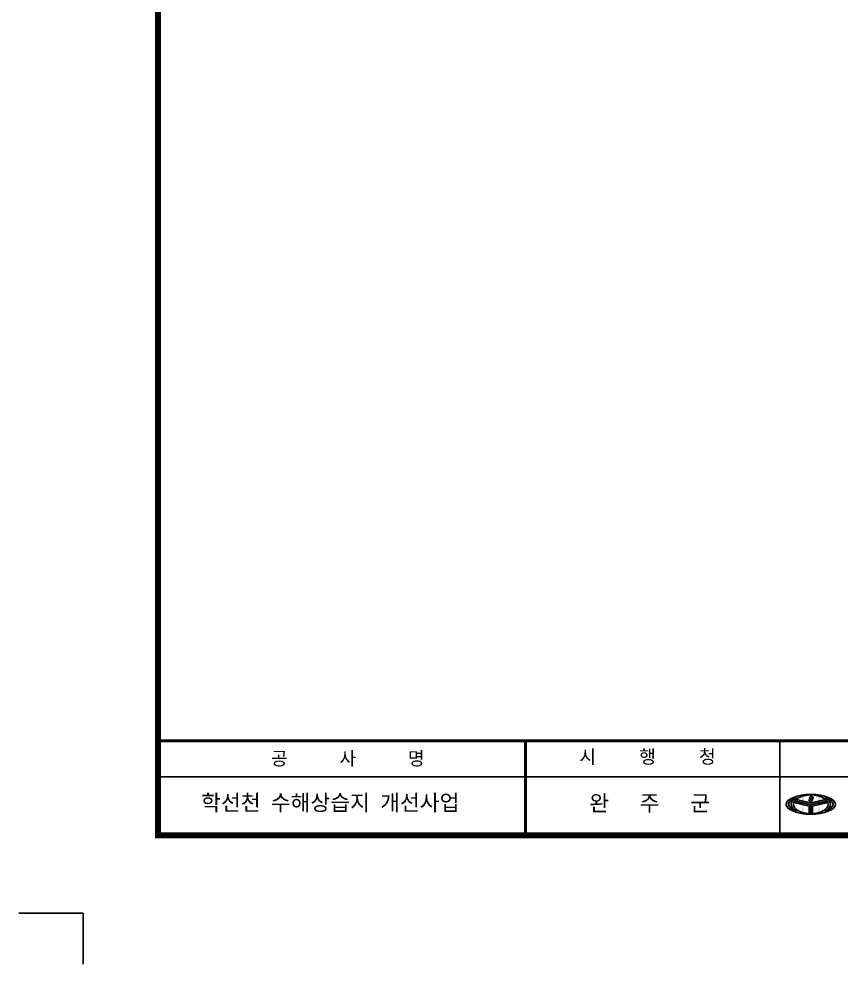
# Model space of a CAD drawing. Header units: millimetres. Extents: x 381 to 2337, y -50 to 586.
# Drawn here: x 1458.5 to 1736.4, y -49.9 to 269.5 of the extents above; entities that cross this region are included whole.
import ezdxf

# ---------------------------------------------------------------- set-up
doc = ezdxf.new("R2010")
doc.units = ezdxf.units.MM
doc.header["$LTSCALE"] = 10
doc.layers.add('box', color=7, linetype='Continuous')
doc.styles.add('hong', font='GulimChe.ttf', dxfattribs={"width": 0.9999})

# ---------------------------------------------------------------- blocks, each defined once
blk = doc.blocks.new('용성로고')
h = blk.add_hatch(color=256)
edge = h.paths.add_edge_path()
edge.add_ellipse((354.8, 493.9), major_axis=(50, 0), ratio=0.4, start_angle=0, end_angle=360)
edge = h.paths.add_edge_path(flags=16)
edge.add_ellipse((354.8, 493.9), major_axis=(35, 0), ratio=0.541805, start_angle=0, end_angle=360)
edge = h.paths.add_edge_path(flags=16)
edge.add_ellipse((354.8, 493.9), major_axis=(-45, 0), ratio=0.4, start_angle=490.2229, end_angle=589.7771, ccw=False)
edge.add_ellipse((354.8, 493.9), major_axis=(40, 0), ratio=0.5, start_angle=316.5924, end_angle=403.4076)
h.paths.add_polyline_path([(360, 507.1), (352.5, 504.6, -1)], flags=0)
h.paths.add_polyline_path([(350.6, 503.1), (358.2, 505.6, -1)], flags=0)
edge = h.paths.add_edge_path(flags=16)
edge.add_ellipse((354.8, 493.9), major_axis=(40, 0), ratio=0.5, start_angle=136.5924, end_angle=223.4076)
edge.add_ellipse((354.8, 493.9), major_axis=(-45, 0), ratio=0.4, start_angle=310.2229, end_angle=409.7771, ccw=False)
h = blk.add_hatch(color=256)
h.paths.add_polyline_path([(360, 507.1, 1), (352.5, 504.6)])
h.paths.add_polyline_path([(350.6, 503.1, 1), (358.2, 505.6)])
edge = h.paths.add_edge_path()
edge.add_line((354.8, 496.9), (324.8, 503.6))
edge.add_ellipse((354.8, 493.9), major_axis=(35, 0), ratio=0.541805, start_angle=149.0756, end_angle=157.6989)
edge.add_line((322.4, 501.1), (354.8, 493.9))
edge.add_line((354.8, 493.9), (387.2, 501.1))
edge.add_ellipse((354.8, 493.9), major_axis=(35, 0), ratio=0.541805, start_angle=22.3011, end_angle=30.9244)
edge.add_line((384.8, 503.6), (354.8, 496.9))
edge = h.paths.add_edge_path()
edge.add_ellipse((354.8, 493.9), major_axis=(35, 0), ratio=0.541805, start_angle=10.7689, end_angle=19.4363)
edge.add_line((387.8, 500.2), (355.3, 493))
edge.add_line((355.3, 493), (355.3, 474.9))
edge.add_ellipse((354.8, 493.9), major_axis=(35, 0), ratio=0.541805, start_angle=270.8185, end_angle=275.7392)
edge.add_line((358.3, 475), (358.3, 490.5))
edge.add_line((358.3, 490.5), (389.2, 497.4))
edge = h.paths.add_edge_path()
edge.add_ellipse((354.8, 493.9), major_axis=(35, 0), ratio=0.541805, start_angle=160.5637, end_angle=169.2311)
edge.add_line((320.4, 497.4), (351.3, 490.5))
edge.add_line((351.3, 490.5), (351.3, 475))
edge.add_ellipse((354.8, 493.9), major_axis=(35, 0), ratio=0.541805, start_angle=264.2608, end_angle=269.1815)
edge.add_line((354.3, 474.9), (354.3, 493))
edge.add_line((354.3, 493), (321.8, 500.2))
for p, q in [((354.3, 493), (321.8, 500.2)), ((354.8, 493.9), (322.4, 501.1)), ((354.8, 496.9), (324.8, 503.6)), ((350.6, 503.1), (358.2, 505.6)), ((352.5, 504.6), (360, 507.1)), ((354.8, 496.9), (384.8, 503.6)), ((354.8, 493.9), (387.2, 501.1)), ((355.3, 493), (387.8, 500.2)), ((351.3, 490.5), (320.4, 497.4)), ((351.3, 490.5), (351.3, 475)), ((354.3, 493), (354.3, 474.9)), ((355.3, 493), (355.3, 474.9)), ((358.3, 490.5), (389.2, 497.4)), ((358.3, 490.5), (358.3, 475))]:
    blk.add_line(p, q)
for centre, start, end in [((354.4, 504.3), 198.4349, 18.4349), ((356.3, 505.8), 18.4349, 198.4349)]:
    blk.add_arc(centre, 4, start, end)
for major_axis, ratio in [((50, 0), 0.4), ((35, 0), 0.541805)]:
    blk.add_ellipse((354.8, 493.9), major_axis=major_axis, ratio=ratio)
for major_axis, ratio, start_param, end_param in [((-45, 0), 0.4, 5.414411, 7.15196), ((40, 0), 0.5, 2.383987, 3.899199), ((40, 0), 0.5, 5.525579, 7.040791), ((-45, 0), 0.4, 8.556004, 10.293552)]:
    blk.add_ellipse((354.8, 493.9), major_axis=major_axis, ratio=ratio, start_param=start_param, end_param=end_param)

msp = doc.modelspace()

# ---------------------------------------------------------------- linework, layer by layer
for p, q in [((1458.54, -32.7), (1480.2, -32.7)), ((1480.2, -32.7), (1480.2, -49.91))]:
    msp.add_line(p, q)
at = {"layer": 'box', "const_width": 2.02}
msp.add_lwpolyline([(1505.52, -6.36), (2290.45, -6.36), (2290.45, 538.84), (1505.52, 538.84)], close=True, dxfattribs=at)
at = {"layer": 'box', "const_width": 1.01}
for points in [[(2290.45, 25.51), (1505.52, 25.51)], [(1629.69, 25.51), (1629.69, -6.36)]]:
    msp.add_lwpolyline(points, dxfattribs=at)
at = {"layer": 'box'}
for points in [[(1715.67, 25.51), (1715.67, -6.36)], [(2290.45, 13.37), (1505.52, 13.37)]]:
    msp.add_lwpolyline(points, dxfattribs=at)

# ---------------------------------------------------------------- block references
at = {"xscale": 0.1668989085155772, "yscale": 0.1668989085156909, "zscale": 0.1668989084328714}
msp.add_blockref('용성로고', (1666.96, -78.36), dxfattribs=at)

# ---------------------------------------------------------------- texts
at = {"color": 7, "style": 'hong'}
for s, height, width, p in [('공      사      명', 4.5518, 0.99, (1543.72, 17.3)), ('시     행     청', 4.5518, 0.99, (1647.92, 17.91)), ('학선천 수해상습지 개선사업', 5.3408, 0.9999, (1520.1, 1.99)), ('완   주   군', 5.341, 0.9999, (1651.3, 1.83))]:
    msp.add_text(s, height=height, dxfattribs=dict(at, width=width)).set_placement(p)

doc.saveas('drawing.dxf')
